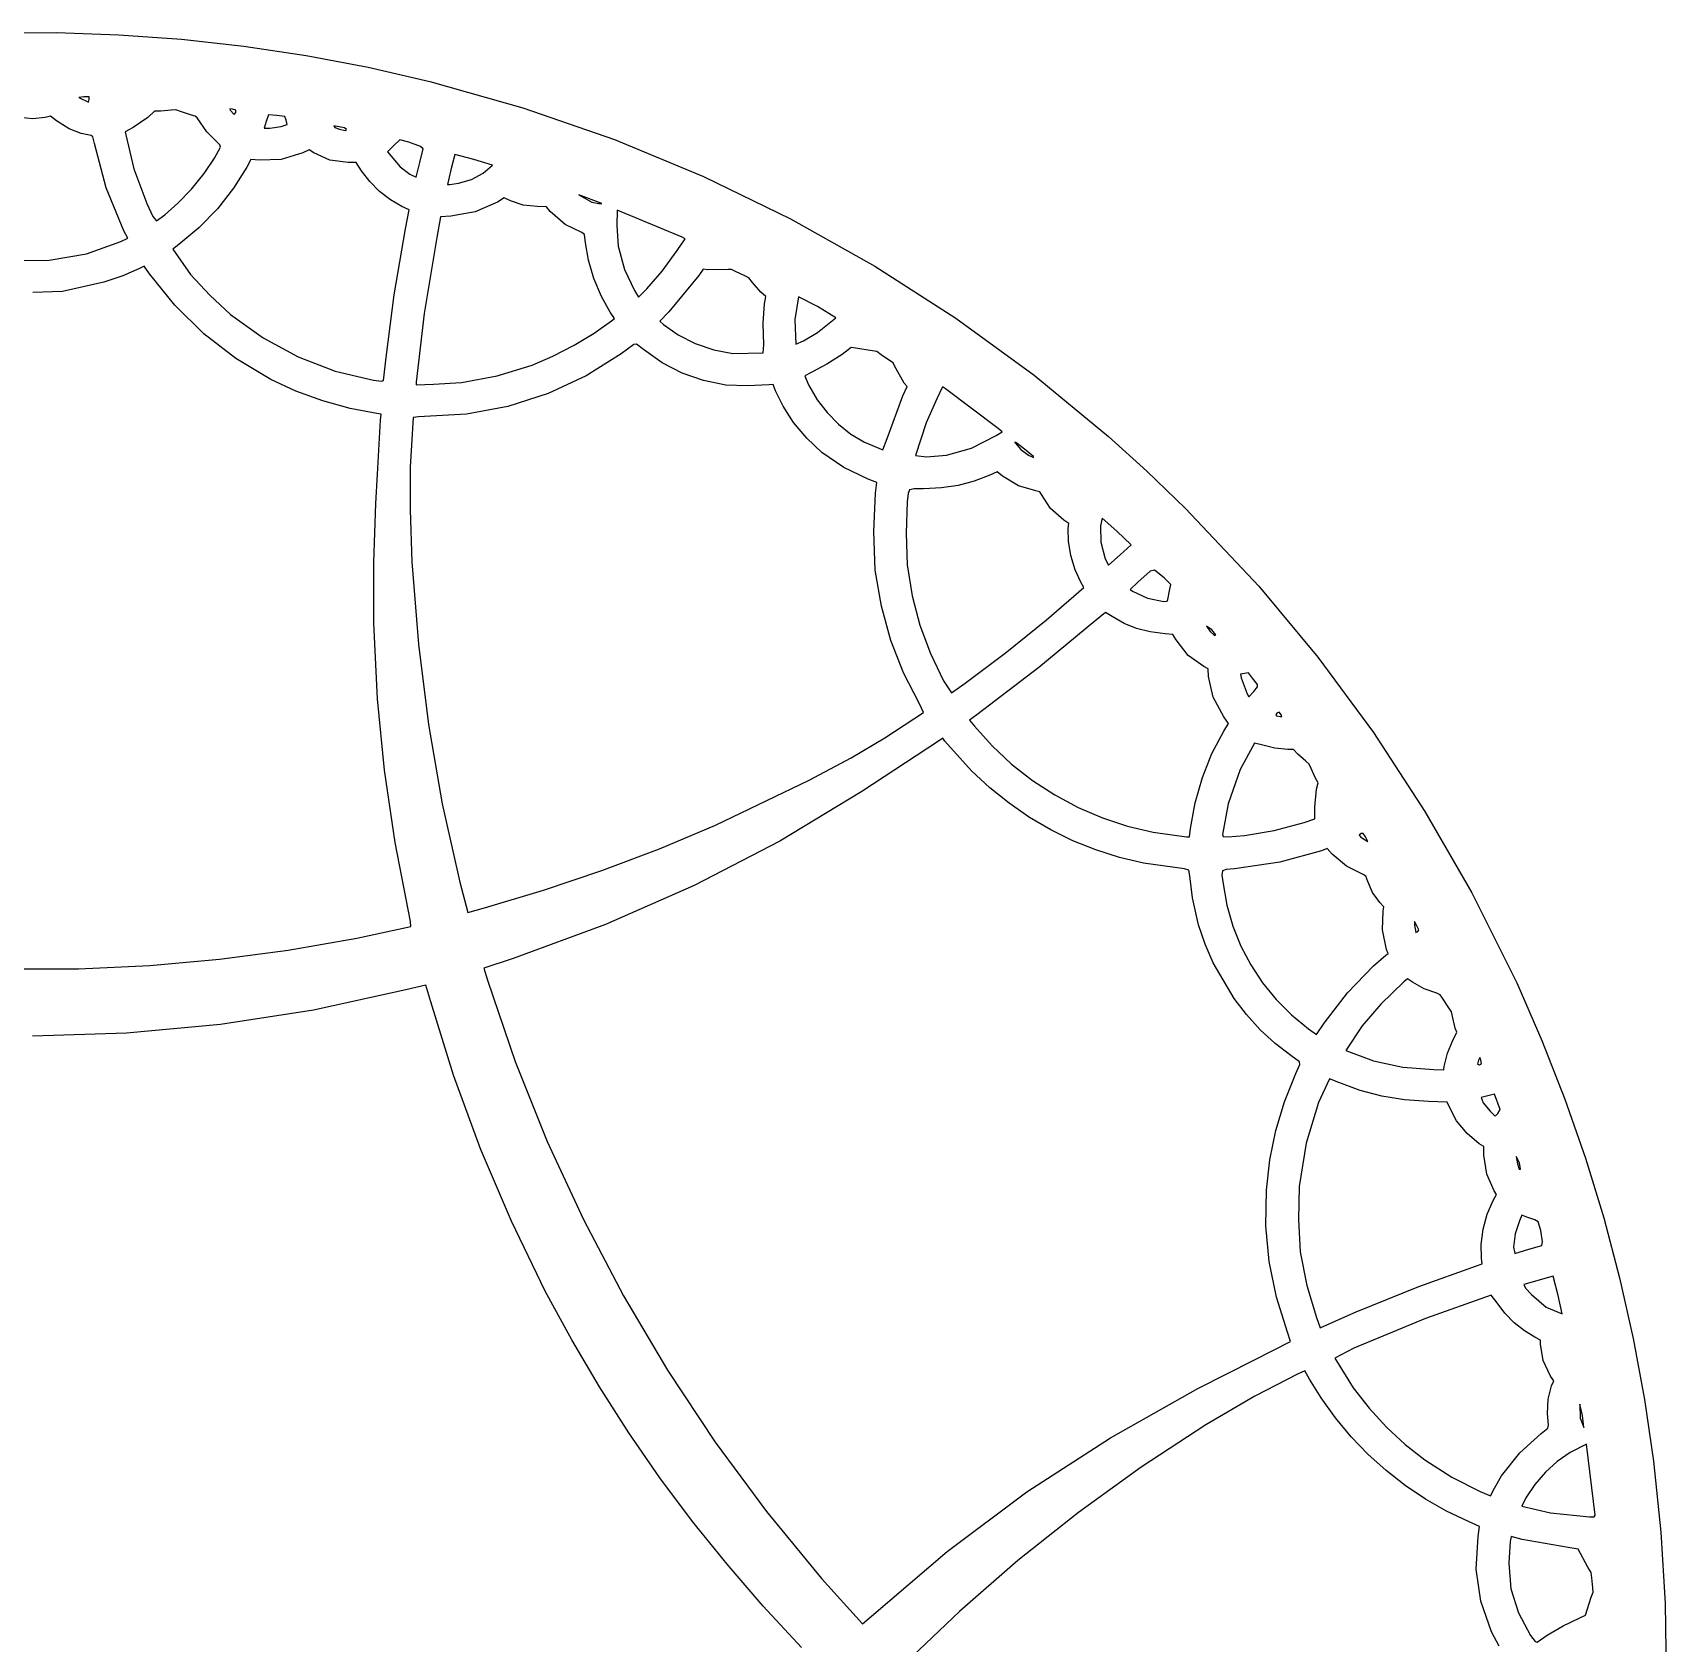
# Model space of a CAD drawing. Extents: x -114 to 176, y -106 to 184.
# Drawn here: x 30.8 to 175.9, y 41.3 to 184.4 of the extents above; entities that cross this region are included whole.
import ezdxf

# ---------------------------------------------------------------- set-up
doc = ezdxf.new("R2010")
doc.units = 0

msp = doc.modelspace()

# ---------------------------------------------------------------- linework, layer by layer
at = {"layer": 'Layer 1'}
for p, q in [((27.374967, 184.363402), (32.939294, 184.390038)), ((32.939294, 184.390038), (38.504151, 184.203552)), ((38.504151, 184.203552), (44.062903, 183.803531)), ((44.062903, 183.803531), (49.608912, 183.189563)), ((49.608912, 183.189563), (55.135542, 182.361234)), ((55.135542, 182.361234), (60.636157, 181.318131)), ((60.636157, 181.318131), (66.10412, 180.05984)), ((66.10412, 180.05984), (74.386291, 177.719511)), ((35.4021, 178.678), (34.954073, 178.63723)), ((34.954073, 178.63723), (35.794127, 178.230703)), ((35.8501, 178.678), (35.4021, 178.678)), ((35.794127, 178.230703), (35.850128, 178.453986)), ((35.85012, 178.453976), (35.8501, 178.678)), ((35.850128, 178.453986), (35.85012, 178.453976)), ((41.658, 177.409), (41.08251, 176.867633)), ((42.220535, 177.409229), (41.658, 177.409)), ((43.159609, 177.496136), (42.220535, 177.409229)), ((43.556649, 177.535871), (43.159609, 177.496136)), ((44.054529, 177.344083), (43.556649, 177.535871)), ((44.958664, 177.059445), (44.054529, 177.344083)), ((45.290832, 176.98417), (44.958664, 177.059445)), ((45.4612, 176.819472), (45.290832, 176.98417)), ((48.581585, 177.600305), (48.340588, 177.62796)), ((48.340588, 177.62796), (48.391576, 177.513627)), ((48.391576, 177.513627), (48.742191, 177.124284)), ((48.888209, 177.516637), (48.581585, 177.600305)), ((48.742191, 177.124284), (48.87581, 177.305378)), ((48.87581, 177.305377), (48.888209, 177.516637)), ((48.87581, 177.305378), (48.87581, 177.305377)), ((51.794408, 177.09941), (51.580825, 176.492099)), ((52.53401, 177.035901), (51.794408, 177.09941)), ((53.243254, 176.942028), (52.53401, 177.035901)), ((74.386291, 177.719511), (82.501953, 174.89672)), ((30.848337, 176.743202), (29.74387, 176.849422)), ((31.95397, 176.849986), (30.848337, 176.743202)), ((32.425713, 176.961198), (31.95397, 176.849986)), ((32.956228, 176.546103), (32.425713, 176.961198)), ((34.093948, 175.837102), (32.956228, 176.546103)), ((35.158457, 175.433705), (34.093948, 175.837102)), ((39.78505, 175.952912), (39.063075, 175.579555)), ((39.063075, 175.579555), (39.108335, 175.318206)), ((41.08251, 176.867633), (39.78505, 175.952912)), ((46.325691, 175.575133), (45.4612, 176.819472)), ((47.26294, 174.629002), (46.325691, 175.575133)), ((51.580825, 176.492099), (51.397612, 175.915153)), ((51.397612, 175.915153), (51.8953, 175.915)), ((51.8953, 175.915), (52.89878, 176.055242)), ((52.89878, 176.055242), (52.89881, 176.055394)), ((52.89881, 176.055394), (53.449338, 176.240407)), ((53.368679, 176.613603), (53.243254, 176.942028)), ((53.449338, 176.240407), (53.368679, 176.613603)), ((58.5315, 175.950495), (57.59318, 176.103123)), ((57.59318, 176.103123), (57.665708, 175.968624)), ((57.665708, 175.968624), (58.102797, 175.811139)), ((58.102797, 175.811139), (58.599336, 175.703058)), ((58.69951, 175.801722), (58.5315, 175.950495)), ((58.599336, 175.703058), (58.69951, 175.801713)), ((58.69951, 175.801713), (58.69951, 175.801722)), ((36.041358, 175.243138), (35.158457, 175.433705)), ((36.201806, 175.133161), (36.041358, 175.243138)), ((36.334338, 174.552428), (36.201806, 175.133161)), ((37.376924, 170.623529), (36.334338, 174.552428)), ((39.108335, 175.318206), (39.844765, 172.297256)), ((47.00572, 173.255082), (47.525817, 174.224042)), ((47.479436, 174.428572), (47.26294, 174.629002)), ((47.525817, 174.224042), (47.479436, 174.428572)), ((62.910662, 174.363331), (62.359767, 173.813743)), ((63.46021, 174.864312), (62.910662, 174.363331)), ((64.262135, 174.671828), (63.46021, 174.864312)), ((65.288115, 174.279147), (64.262135, 174.671828)), ((65.2284, 172.85058), (65.512174, 174.07895)), ((65.512174, 174.07895), (65.288115, 174.279147)), ((82.501953, 174.89672), (90.427708, 171.603713)), ((46.063566, 171.868458), (47.00572, 173.255082)), ((50.225199, 173.13505), (49.852006, 172.448497)), ((50.996955, 173.068502), (50.225199, 173.13505)), ((52.907906, 173.119686), (50.996955, 173.068502)), ((54.824985, 173.726455), (52.907906, 173.119686)), ((55.393366, 173.98545), (54.824985, 173.726455)), ((55.806104, 173.721426), (55.393366, 173.98545)), ((57.245306, 173.07867), (55.806104, 173.721426)), ((58.853544, 172.85514), (57.245306, 173.07867)), ((59.567585, 172.854011), (58.853544, 172.85514)), ((60.040837, 172.131195), (59.567585, 172.854011)), ((62.359767, 173.813743), (63.465397, 172.476483)), ((64.900537, 171.568211), (65.228394, 172.850581)), ((65.228394, 172.850581), (65.2284, 172.85058)), ((68.335966, 173.555439), (67.988774, 172.213839)), ((70.016066, 173.113406), (68.335966, 173.555439)), ((71.686776, 172.630521), (70.016066, 173.113406)), ((70.84423, 171.903328), (71.686776, 172.630521)), ((39.844765, 172.297256), (40.98871, 169.218307)), ((44.944995, 170.491671), (46.063566, 171.868458)), ((49.852006, 172.448497), (48.687137, 170.581851)), ((60.779801, 171.157275), (60.040837, 172.131195)), ((63.465397, 172.476483), (64.336067, 171.831486)), ((64.336067, 171.831486), (64.900537, 171.568211)), ((67.988774, 172.213839), (67.682668, 170.912829)), ((68.6507, 171.019138), (69.802233, 171.362783)), ((69.802233, 171.362783), (70.84423, 171.903328)), ((90.427708, 171.603713), (98.140158, 167.852736)), ((38.953278, 166.797448), (37.376924, 170.623529)), ((43.747982, 169.236097), (44.944995, 170.491671)), ((48.687137, 170.581851), (47.24745, 168.757831)), ((61.647026, 170.282511), (60.779801, 171.157275)), ((62.608831, 169.536744), (61.647026, 170.282511)), ((67.682668, 170.912829), (67.8888, 170.913)), ((67.8888, 170.913), (68.650636, 171.01931)), ((68.650636, 171.01931), (68.6507, 171.019138)), ((81.3909, 169.229028), (79.33457, 169.992721)), ((79.33457, 169.992721), (80.48581, 169.340396)), ((40.98871, 169.218307), (41.527957, 168.074519)), ((42.5705, 168.213112), (43.747982, 169.236097)), ((47.24745, 168.757831), (45.607031, 167.061121)), ((63.631537, 168.949815), (62.608831, 169.536744)), ((64.269937, 168.64495), (63.631537, 168.949815)), ((63.947956, 166.95992), (64.269937, 168.64495)), ((70.124997, 168.465861), (67.977582, 168.096062)), ((72.115212, 169.347812), (70.124997, 168.465861)), ((72.724634, 169.714353), (72.115212, 169.347812)), ((73.272616, 169.461445), (72.724634, 169.714353)), ((74.407494, 169.05983), (73.272616, 169.461445)), ((75.636226, 168.936876), (74.407494, 169.05983)), ((76.481122, 168.925362), (75.636226, 168.936876)), ((76.80568, 168.51894), (76.481122, 168.925362)), ((78.130437, 167.347455), (76.80568, 168.51894)), ((80.48581, 169.340396), (81.114481, 169.206465)), ((81.114481, 169.206465), (81.390902, 169.229028)), ((81.390902, 169.229028), (81.3909, 169.229028)), ((82.758231, 168.636339), (82.713462, 167.247446)), ((88.513111, 166.235939), (82.758231, 168.636339)), ((41.527957, 168.074519), (41.839955, 167.670866)), ((41.839955, 167.670866), (42.570546, 168.212879)), ((42.570546, 168.212879), (42.5705, 168.213112)), ((45.607031, 167.061121), (43.839966, 165.576407)), ((62.95701, 161.117151), (63.947956, 166.95992)), ((67.062858, 168.024132), (66.723898, 166.186882)), ((67.977582, 168.096062), (67.062858, 168.024132)), ((79.62515, 166.62837), (78.130437, 167.347455)), ((82.713462, 167.247446), (82.839838, 165.423869)), ((98.140158, 167.852736), (105.615902, 163.656035)), ((35.624235, 164.757961), (38.6719, 165.838644)), ((38.6719, 165.838644), (39.290514, 166.125974)), ((39.290514, 166.125974), (38.953278, 166.797448)), ((43.839966, 165.576407), (43.296421, 165.163564)), ((66.723898, 166.186882), (65.613618, 159.447632)), ((79.84347, 166.451697), (79.62515, 166.62837)), ((79.942235, 165.723041), (79.84347, 166.451697)), ((80.197663, 164.195094), (79.942235, 165.723041)), ((82.839838, 165.423869), (83.406231, 163.345224)), ((88.08951, 165.04849), (88.793905, 166.09187)), ((88.793905, 166.09187), (88.513111, 166.235939)), ((29.951209, 164.158203), (32.303599, 164.194885)), ((32.303599, 164.194885), (32.3036, 164.194794)), ((32.3036, 164.194794), (35.624235, 164.757961)), ((43.296421, 165.163564), (44.873981, 162.922754)), ((80.682892, 162.563043), (80.197663, 164.195094)), ((86.7462, 163.20991), (88.08951, 165.04849)), ((38.841737, 162.790882), (37.153164, 162.217951)), ((40.333004, 163.446899), (38.841737, 162.790882)), ((40.755567, 163.660211), (40.333004, 163.446899)), ((41.233747, 162.978975), (40.755567, 163.660211)), ((43.471683, 160.174517), (41.233747, 162.978975)), ((44.873981, 162.922754), (46.567772, 161.088845)), ((81.346243, 160.971924), (80.682892, 162.563043)), ((83.406231, 163.345224), (84.289488, 161.485309)), ((85.377688, 161.65263), (86.746198, 163.20991)), ((86.746198, 163.20991), (86.7462, 163.20991)), ((90.008477, 162.820662), (87.344757, 159.587762)), ((90.397164, 163.379752), (90.008477, 162.820662)), ((90.770781, 163.326463), (90.397164, 163.379752)), ((92.599141, 163.355032), (90.770781, 163.326463)), ((92.886383, 163.358236), (92.599141, 163.355032)), ((93.269173, 163.166807), (92.886383, 163.358236)), ((94.071248, 162.79632), (93.269173, 163.166807)), ((94.448574, 162.616152), (94.071248, 162.79632)), ((94.765794, 162.205), (94.448574, 162.616152)), ((105.615902, 163.656035), (112.831543, 159.025854)), ((33.498094, 161.414709), (30.847264, 161.318193)), ((37.153164, 162.217951), (33.498094, 161.414709)), ((46.567772, 161.088845), (48.418881, 159.370834)), ((62.241736, 155.53032), (62.95701, 161.117151)), ((84.289488, 161.485309), (84.648096, 160.890546)), ((84.648096, 160.890546), (85.377688, 161.65263)), ((95.505264, 161.340625), (94.765794, 162.205)), ((95.942248, 160.943987), (95.505264, 161.340625)), ((46.041621, 157.648249), (43.471683, 160.174517)), ((82.136035, 159.566771), (81.346243, 160.971924)), ((87.344757, 159.587762), (86.55048, 158.754231)), ((95.719517, 158.581557), (95.836731, 160.309281)), ((95.836731, 160.309281), (95.942248, 160.943987)), ((98.864286, 160.922647), (98.533426, 158.901867)), ((100.538934, 160.058753), (98.864286, 160.922647)), ((102.154476, 159.054177), (100.538934, 160.058753)), ((48.418881, 159.370834), (51.302075, 157.29291)), ((65.613618, 159.447632), (64.897409, 153.334842)), ((80.706315, 157.69699), (82.23172, 158.793053)), ((82.50368, 159.010844), (82.136035, 159.566771)), ((82.23172, 158.793053), (82.50368, 159.010844)), ((86.55048, 158.754231), (86.868654, 158.480137)), ((86.868654, 158.480137), (88.164825, 157.553078)), ((95.760184, 156.678901), (95.719517, 158.581557)), ((98.533426, 158.901867), (98.626376, 156.725057)), ((100.547926, 157.757967), (102.154476, 159.054177)), ((112.831543, 159.025854), (119.763682, 153.974441)), ((48.898896, 155.439139), (46.041621, 157.648249)), ((51.302075, 157.29291), (54.424575, 155.605744)), ((78.922741, 156.620672), (80.706315, 157.69699)), ((84.218242, 156.695408), (83.096572, 155.879631)), ((84.45722, 156.722619), (84.218242, 156.695408)), ((85.076962, 156.256223), (84.45722, 156.722619)), ((88.164825, 157.553078), (89.680001, 156.790638)), ((89.680001, 156.790638), (91.326806, 156.229396)), ((95.702836, 155.952685), (95.760184, 156.678901)), ((98.626376, 156.725057), (99.287837, 157.029922)), ((99.287836, 157.029922), (100.547926, 157.757967)), ((99.287837, 157.029922), (99.287836, 157.029922)), ((51.998847, 153.586155), (48.898896, 155.439139)), ((54.424575, 155.605744), (57.721102, 154.339373)), ((61.996384, 153.505715), (62.241759, 155.530315)), ((62.241759, 155.530315), (62.241736, 155.53032)), ((75.18606, 154.864583), (77.032241, 155.648427)), ((77.032241, 155.648427), (78.922741, 156.620672)), ((83.096572, 155.879631), (79.988081, 153.917072)), ((86.748808, 155.076446), (85.076962, 156.256223)), ((91.326806, 156.229396), (93.017864, 155.905927)), ((93.017864, 155.905927), (95.702844, 155.952689)), ((95.702844, 155.952689), (95.702836, 155.952685)), ((102.713514, 155.813125), (101.36462, 154.933595)), ((103.512414, 156.415404), (102.713514, 155.813125)), ((104.116722, 156.353776), (103.512414, 156.415404)), ((105.220372, 156.149343), (104.116722, 156.353776)), ((105.816558, 156.070595), (105.220372, 156.149343)), ((106.199849, 155.787896), (105.816558, 156.070595)), ((106.921443, 155.277351), (106.199849, 155.787896)), ((107.241779, 155.068455), (106.921443, 155.277351)), ((57.721102, 154.339373), (61.126381, 153.523834)), ((68.92963, 153.326643), (72.104225, 153.921728)), ((72.104225, 153.921728), (75.18606, 154.864583)), ((79.988081, 153.917072), (76.610701, 152.343857)), ((88.527043, 154.156219), (86.748808, 155.076446)), ((90.41094, 153.495854), (88.527043, 154.156219)), ((99.965944, 154.215865), (99.417299, 153.908136)), ((99.417299, 153.908136), (99.731302, 153.104876)), ((101.36462, 154.933595), (99.965944, 154.215865)), ((107.388444, 154.804372), (107.241779, 155.068455)), ((108.235051, 153.256372), (107.388444, 154.804372)), ((119.763682, 153.974441), (126.38892, 148.51404)), ((54.222407, 152.56147), (51.998847, 153.586155)), ((56.610637, 151.691761), (54.222407, 152.56147)), ((61.126381, 153.523834), (61.826553, 153.425869)), ((61.826553, 153.425869), (61.996384, 153.505715)), ((64.897409, 153.334842), (64.897395, 153.11805)), ((64.897395, 153.11805), (66.446825, 153.16342)), ((66.446825, 153.16342), (68.929645, 153.326643)), ((68.929645, 153.326643), (68.92963, 153.326643)), ((76.610701, 152.343857), (73.046681, 151.192272)), ((92.399772, 153.095663), (90.41094, 153.495854)), ((94.318932, 153.011427), (92.399772, 153.095663)), ((96.259902, 153.108448), (94.318932, 153.011427)), ((96.595924, 153.153685), (96.259902, 153.108448)), ((96.819938, 152.577763), (96.595924, 153.153685)), ((97.496501, 151.207494), (96.819938, 152.577763)), ((99.731302, 153.104876), (100.509639, 151.781066)), ((108.11737, 152.136303), (108.484961, 152.961125)), ((108.484961, 152.961125), (108.235051, 153.256372)), ((111.650847, 152.921172), (111.127983, 151.854972)), ((111.889375, 152.753473), (111.650847, 152.921172)), ((116.591195, 149.235403), (111.889375, 152.753473)), ((59.047309, 151.014299), (56.610637, 151.691761)), ((61.416197, 150.566355), (59.047309, 151.014299)), ((73.046681, 151.192272), (69.378272, 150.494601)), ((98.395858, 149.773413), (97.496501, 151.207494)), ((100.509639, 151.781066), (101.380971, 150.646941)), ((106.72723, 148.360243), (108.11737, 152.136303)), ((111.127983, 151.854972), (110.197796, 149.742892)), ((61.780639, 150.515448), (61.416197, 150.566355)), ((61.459021, 145.188528), (61.735469, 149.980118)), ((61.735469, 149.980118), (61.780639, 150.515448)), ((64.64127, 150.2174), (64.374313, 145.78708)), ((65.103792, 150.26925), (64.64127, 150.2174)), ((69.378272, 150.494601), (65.103792, 150.26925)), ((99.584269, 148.38186), (98.395858, 149.773413)), ((101.380971, 150.646941), (102.392981, 149.621356)), ((102.392981, 149.621356), (103.510326, 148.736029)), ((110.197796, 149.742892), (109.253063, 146.821742)), ((100.924628, 147.094633), (99.584269, 148.38186)), ((103.510326, 148.736029), (104.697659, 148.022676)), ((104.697659, 148.022676), (106.331059, 147.339295)), ((106.331059, 147.339295), (106.72722, 148.360235)), ((106.72722, 148.360235), (106.72723, 148.360243)), ((114.212736, 147.49575), (116.40452, 148.604888)), ((116.40452, 148.604888), (116.947557, 148.942626)), ((116.947557, 148.942626), (116.591195, 149.235403)), ((118.1562, 147.986125), (118.071366, 148.016823)), ((118.071366, 148.016823), (118.104878, 147.928271)), ((118.779129, 147.505375), (118.1562, 147.986125)), ((126.38892, 148.51404), (129.787346, 145.430591)), ((102.881083, 145.759373), (100.924628, 147.094633)), ((109.253063, 146.821742), (110.2167, 146.715331)), ((110.2167, 146.715331), (111.982223, 146.869163)), ((111.982223, 146.869163), (111.98223, 146.869168)), ((111.98223, 146.869168), (114.212736, 147.49575)), ((118.104878, 147.928271), (118.590383, 147.359301)), ((118.590383, 147.359301), (119.258868, 146.873221)), ((119.70423, 146.743728), (118.779129, 147.505375)), ((119.258868, 146.873221), (119.712657, 146.656867)), ((119.712657, 146.656867), (119.704228, 146.743732)), ((119.704228, 146.743732), (119.70423, 146.743728)), ((61.311656, 142.575038), (61.459021, 145.188528)), ((64.374313, 145.78708), (64.363239, 142.000008)), ((105.033768, 144.742383), (102.881083, 145.759373)), ((115.838501, 145.087851), (114.454864, 144.552077)), ((116.488478, 145.379979), (115.838501, 145.087851)), ((116.952888, 145.005755), (116.488478, 145.379979)), ((129.787346, 145.430591), (133.204968, 142.123532)), ((105.801268, 144.444588), (105.033768, 144.742383)), ((105.691292, 143.500019), (105.801268, 144.444588)), ((108.720592, 143.791531), (108.575191, 143.454664)), ((109.116412, 143.884467), (108.720592, 143.791531)), ((109.950961, 143.883051), (109.116412, 143.884467)), ((111.543678, 143.956345), (109.950961, 143.883051)), ((113.034118, 144.177131), (111.543678, 143.956345)), ((114.454864, 144.552077), (113.034118, 144.177131)), ((118.377095, 144.152943), (116.952888, 145.005755)), ((119.918628, 143.695925), (118.377095, 144.152943)), ((120.274063, 143.608436), (119.918628, 143.695925)), ((61.130908, 137.3558), (61.311656, 142.575038)), ((105.552542, 140.086497), (105.691292, 143.500019)), ((108.491901, 142.724281), (108.397112, 139.926864)), ((108.575191, 143.454664), (108.491901, 142.724281)), ((120.430508, 143.369662), (120.274063, 143.608436)), ((121.229205, 142.139634), (120.430508, 143.369662)), ((64.363239, 142.000008), (64.525567, 137.38534)), ((122.418418, 141.080482), (121.229205, 142.139634)), ((122.85131, 140.793059), (122.418418, 141.080482)), ((122.803789, 140.339918), (122.85131, 140.793059)), ((125.811613, 141.280304), (125.67486, 140.592171)), ((127.127683, 140.126884), (125.811613, 141.280304)), ((133.204968, 142.123532), (139.71542, 135.22004)), ((105.655032, 136.638609), (105.552542, 140.086497)), ((108.397112, 139.926864), (108.491054, 137.123941)), ((122.816177, 139.221658), (122.803789, 140.339918)), ((125.67486, 140.592171), (125.683782, 139.135314)), ((128.386323, 138.916054), (127.127683, 140.126884)), ((123.033913, 137.945165), (122.816177, 139.221658)), ((123.418187, 136.67465), (123.033913, 137.945165)), ((125.683782, 139.135314), (126.071551, 137.665311)), ((126.369318, 137.086609), (127.413228, 138.00133)), ((127.413228, 138.00133), (127.41323, 138.00133)), ((127.41323, 138.00133), (128.386323, 138.916054)), ((61.153129, 131.959338), (61.130908, 137.3558)), ((64.525567, 137.38534), (65.094087, 130.080252)), ((106.209827, 133.443364), (105.655032, 136.638609)), ((108.491054, 137.123941), (108.938122, 134.379545)), ((123.930189, 135.574328), (123.418187, 136.67465)), ((126.071551, 137.665311), (126.369318, 137.086609)), ((130.070957, 136.572027), (128.982975, 135.587214)), ((130.466405, 136.637454), (130.070957, 136.572027)), ((131.312199, 135.972587), (130.466405, 136.637454)), ((120.88605, 132.250001), (124.18641, 135.106511)), ((124.18641, 135.106511), (123.930189, 135.574328)), ((128.982975, 135.587214), (128.290512, 134.933805)), ((128.290512, 134.933805), (128.497612, 134.787882)), ((131.903237, 135.378064), (131.312199, 135.972587)), ((131.778729, 134.811461), (131.903237, 135.378064)), ((139.71542, 135.22004), (144.957619, 128.916893)), ((108.938122, 134.379545), (109.62652, 131.756149)), ((128.497612, 134.787882), (129.82983, 134.167239)), ((129.82983, 134.167239), (131.299542, 133.883922)), ((131.299542, 133.883922), (131.600514, 133.904932)), ((131.600514, 133.904932), (131.65423, 134.060297)), ((131.65423, 134.060302), (131.778729, 134.811461)), ((131.65423, 134.060297), (131.65423, 134.060302)), ((107.051911, 130.405631), (106.209827, 133.443364)), ((117.203378, 129.284449), (120.88605, 132.250001)), ((125.173501, 132.135786), (120.189014, 127.995157)), ((126.096305, 132.905072), (125.173501, 132.135786)), ((126.707347, 132.528706), (126.096305, 132.905072)), ((127.76408, 131.914477), (126.707347, 132.528706)), ((61.473044, 125.214769), (61.153129, 131.959338)), ((109.62652, 131.756149), (110.559071, 129.244798)), ((128.868078, 131.464566), (127.76408, 131.914477)), ((130.066637, 131.163548), (128.868078, 131.464566)), ((131.407057, 130.995996), (130.066637, 131.163548)), ((132.093362, 130.945041), (131.407057, 130.995996)), ((132.373422, 130.46615), (132.093362, 130.945041)), ((135.538233, 131.365203), (135.093051, 131.675536)), ((135.093051, 131.675536), (135.396344, 131.215991)), ((135.396344, 131.215991), (135.801397, 130.847947)), ((135.91023, 130.894444), (135.538233, 131.365203)), ((135.801397, 130.847947), (135.910231, 130.894444)), ((135.910231, 130.894444), (135.91023, 130.894444)), ((65.094087, 130.080252), (65.988728, 122.937725)), ((108.18335, 127.519212), (107.051911, 130.405631)), ((110.559071, 129.244798), (111.738604, 126.836541)), ((113.63523, 126.602891), (117.203378, 129.284449)), ((133.465285, 129.078256), (132.373422, 130.46615)), ((120.189014, 127.995157), (114.675801, 123.811066)), ((134.831762, 128.09001), (133.465285, 129.078256)), ((135.21684, 127.895181), (134.831762, 128.09001)), ((135.261061, 127.207928), (135.21684, 127.895181)), ((144.957619, 128.916893), (149.897639, 122.224979)), ((109.606212, 124.777909), (108.18335, 127.519212)), ((111.738604, 126.836541), (112.439042, 125.768651)), ((112.439042, 125.768651), (113.635322, 126.602868)), ((113.635322, 126.602868), (113.63523, 126.602891)), ((135.664739, 125.368269), (135.261061, 127.207928)), ((138.454717, 127.484403), (138.100588, 127.425726)), ((138.100588, 127.425726), (138.151044, 127.079572)), ((138.151044, 127.079572), (138.680052, 125.666432)), ((138.79633, 127.533922), (138.454717, 127.484403)), ((139.164093, 127.06926), (138.79633, 127.533922)), ((139.61623, 126.487942), (139.164093, 127.06926)), ((139.269044, 125.890446), (139.600525, 126.300644)), ((139.600525, 126.300644), (139.616231, 126.487941)), ((139.616231, 126.487941), (139.61623, 126.487942)), ((62.077328, 118.886572), (61.473044, 125.214769)), ((109.95168, 124.022034), (109.606212, 124.777909)), ((136.607961, 123.623778), (135.664739, 125.368269)), ((138.680052, 125.666432), (138.837484, 125.409607)), ((138.837484, 125.409607), (139.269044, 125.890446)), ((106.5272, 121.762714), (109.95168, 124.022034)), ((114.675801, 123.811066), (114.026716, 123.341587)), ((114.026716, 123.341587), (114.482507, 122.783787)), ((137.028825, 123.041689), (136.607961, 123.623778)), ((141.319472, 123.939647), (141.224841, 123.801166)), ((141.224841, 123.801166), (141.289472, 123.717039)), ((141.289472, 123.717039), (141.606481, 123.646927)), ((141.531058, 124.026948), (141.319472, 123.939647)), ((141.74123, 123.782599), (141.531058, 124.026948)), ((141.606481, 123.646927), (141.764416, 123.670384)), ((141.741231, 123.7826), (141.74123, 123.782599)), ((141.764416, 123.670384), (141.741231, 123.7826)), ((65.988728, 122.937725), (67.217154, 115.906582)), ((114.482507, 122.783787), (116.047534, 121.037832)), ((135.565766, 120.379926), (136.61174, 122.354366)), ((136.61174, 122.354366), (137.028825, 123.041689)), ((149.897639, 122.224979), (154.478549, 115.22617)), ((103.537229, 119.994288), (106.5272, 121.762714)), ((111.29574, 121.4632), (104.4745, 117.00086)), ((111.657927, 121.727859), (111.29574, 121.4632)), ((111.855776, 121.473602), (111.657927, 121.727859)), ((114.219096, 118.825582), (111.855776, 121.473602)), ((116.047534, 121.037832), (117.76724, 119.433803)), ((139.346974, 121.29474), (138.072014, 118.95581)), ((139.9644, 121.151095), (139.346974, 121.29474)), ((141.153077, 120.854321), (139.9644, 121.151095)), ((142.309, 120.733), (141.153077, 120.854321)), ((142.791157, 120.733654), (142.309, 120.733)), ((143.177685, 120.309968), (142.791157, 120.733654)), ((99.803001, 117.991926), (103.537229, 119.994288)), ((117.76724, 119.433803), (119.624013, 117.982147)), ((134.712984, 118.239592), (135.565766, 120.379926)), ((138.072014, 118.95581), (136.989224, 115.88845)), ((143.896047, 119.675347), (143.177685, 120.309968)), ((144.191965, 119.425128), (143.896047, 119.675347)), ((144.359887, 119.034966), (144.191965, 119.425128)), ((144.748493, 118.179737), (144.359887, 119.034966)), ((63.028072, 112.465657), (62.077328, 118.886572)), ((91.4811, 113.997254), (99.803001, 117.991926)), ((115.832718, 117.321169), (114.219096, 118.825582)), ((119.624013, 117.982147), (121.600239, 116.693308)), ((134.073348, 115.992025), (134.712984, 118.239592)), ((145.005101, 117.753951), (144.748493, 118.179737)), ((144.853071, 117.209011), (145.005101, 117.753951)), ((104.4745, 117.00086), (97.181581, 112.593446)), ((117.547801, 115.94434), (115.832718, 117.321169)), ((121.600239, 116.693308), (123.678305, 115.577733)), ((144.692662, 115.610361), (144.853071, 117.209011)), ((67.217154, 115.906582), (68.787027, 108.93564)), ((119.35578, 114.699699), (117.547801, 115.94434)), ((121.248092, 113.591847), (119.35578, 114.699699)), ((123.678305, 115.577733), (125.840597, 114.645867)), ((125.840597, 114.645867), (128.069502, 113.908157)), ((133.66681, 113.695886), (134.073348, 115.992025)), ((136.989224, 115.88845), (136.50672, 113.17255)), ((144.68428, 114.556651), (144.692662, 115.610361)), ((154.478549, 115.22617), (158.64342, 108.00234)), ((86.496902, 111.899928), (91.4811, 113.997254)), ((123.216174, 112.625387), (121.248092, 113.591847)), ((128.069502, 113.908157), (130.347407, 113.375047)), ((130.347407, 113.375047), (133.306367, 112.974966)), ((133.577167, 112.967882), (133.666817, 113.695927)), ((133.666817, 113.695927), (133.66681, 113.695886)), ((136.50672, 113.17255), (136.567791, 112.994092)), ((138.44923, 113.083439), (141.0937, 113.5254)), ((141.0937, 113.5254), (143.75089, 114.252729)), ((143.75089, 114.252729), (144.68428, 114.556651)), ((148.802873, 113.25527), (148.623098, 113.124824)), ((148.976645, 113.265188), (148.802873, 113.25527)), ((149.2045, 112.963856), (148.976645, 113.265188)), ((64.387369, 105.442938), (63.028072, 112.465657)), ((81.399131, 109.970979), (86.496902, 111.899928)), ((97.181581, 112.593446), (89.589089, 108.651472)), ((125.251461, 111.804921), (123.216174, 112.625387)), ((127.345389, 111.135052), (125.251461, 111.804921)), ((133.306367, 112.974966), (133.577167, 112.967882)), ((136.567791, 112.994092), (136.973402, 112.967293)), ((136.973402, 112.967293), (138.448162, 113.082801)), ((138.448162, 113.082801), (138.44923, 113.083439)), ((145.280213, 111.72796), (141.5939, 110.703837)), ((145.802914, 111.920461), (145.280213, 111.72796)), ((146.234872, 111.440379), (145.802914, 111.920461)), ((148.623098, 113.124824), (148.794152, 112.950222)), ((148.794152, 112.950222), (149.416895, 112.564515)), ((149.416895, 112.564515), (149.2045, 112.963856)), ((149.2045, 112.963856), (149.2045, 112.963856)), ((129.489396, 110.620382), (127.345389, 111.135052)), ((133.111186, 110.1301), (129.489396, 110.620382)), ((141.5939, 110.703837), (137.570403, 110.11927)), ((147.521552, 110.350904), (146.234872, 111.440379)), ((148.976442, 109.617389), (147.521552, 110.350904)), ((68.787027, 108.93564), (69.488902, 106.24748)), ((76.210695, 108.21861), (81.399131, 109.970979)), ((133.501049, 110.006923), (133.111186, 110.1301)), ((133.596317, 109.502867), (133.501049, 110.006923)), ((133.833212, 107.553012), (133.596317, 109.502867)), ((136.494071, 109.938757), (136.444687, 109.576234)), ((136.444687, 109.576234), (136.546453, 108.80857)), ((136.825634, 110.063862), (136.494071, 109.938757)), ((136.546453, 108.80857), (136.893759, 106.890658)), ((137.570403, 110.11927), (136.825634, 110.063862)), ((149.222966, 109.461555), (148.976442, 109.617389)), ((149.403187, 108.990993), (149.222966, 109.461555)), ((149.829973, 108.022191), (149.403187, 108.990993)), ((70.9545, 106.651024), (76.210695, 108.21861)), ((89.589089, 108.651472), (81.699602, 105.176168)), ((134.38156, 105.148867), (133.833212, 107.553012)), ((150.473017, 107.147303), (149.829973, 108.022191)), ((158.64342, 108.00234), (162.62256, 100.00594)), ((69.488902, 106.24748), (70.954572, 106.65107)), ((70.954572, 106.65107), (70.9545, 106.651024)), ((136.893759, 106.890658), (137.424146, 105.042101)), ((150.839169, 106.749036), (150.473017, 107.147303)), ((150.696799, 104.706952), (150.757567, 106.404802)), ((150.757567, 106.404802), (150.839169, 106.749036)), ((59.633, 103.98008), (64.43695, 105.01546)), ((64.43695, 105.01546), (64.387369, 105.442938)), ((81.699602, 105.176168), (73.5157, 102.16876)), ((134.954566, 103.434964), (134.38156, 105.148867)), ((137.424146, 105.042101), (138.132099, 103.272248)), ((151.070969, 102.953302), (150.696799, 104.706952)), ((153.536166, 105.463381), (153.53532, 105.12736)), ((153.53532, 105.12736), (153.672034, 104.457693)), ((153.767103, 105.06719), (153.536166, 105.463381)), ((153.672034, 104.457693), (153.858577, 104.565533)), ((153.94648, 104.711491), (153.767103, 105.06719)), ((153.858577, 104.565533), (153.8588, 104.565534)), ((153.8588, 104.565534), (153.94648, 104.711491)), ((53.531236, 102.913604), (59.633, 103.98008)), ((135.677693, 101.765527), (134.954566, 103.434964)), ((138.132099, 103.272248), (139.012105, 101.590445)), ((34.9168, 101.245), (41.256907, 101.555334)), ((41.256907, 101.555334), (47.433795, 102.108446)), ((47.433795, 102.108446), (53.531236, 102.913604)), ((73.5157, 102.16876), (70.89459, 101.296241)), ((137.530874, 98.621668), (135.677693, 101.765527)), ((139.012105, 101.590445), (140.058651, 100.006039)), ((149.9217, 101.508525), (150.99721, 102.454259)), ((150.99721, 102.454259), (151.20632, 102.608859)), ((151.20632, 102.608859), (151.070969, 102.953302)), ((26.753088, 101.240946), (34.916776, 101.245043)), ((34.916776, 101.245043), (34.9168, 101.245)), ((70.89459, 101.296241), (71.224787, 100.243471)), ((71.224787, 100.243471), (73.699587, 93.017183)), ((147.603997, 99.106779), (149.9217, 101.508525)), ((152.927028, 100.358856), (152.613409, 100.077965)), ((153.36012, 100.065189), (152.927028, 100.358856)), ((63.995281, 99.384499), (55.788642, 97.585697)), ((65.767951, 99.80112), (63.995281, 99.384499)), ((66.1969, 98.3267), (65.767951, 99.80112)), ((140.058651, 100.006039), (141.266223, 98.528376)), ((145.533, 96.409315), (147.603997, 99.106779)), ((152.613409, 100.077965), (150.556682, 98.105221)), ((154.41763, 99.467699), (153.36012, 100.065189)), ((155.52955, 99.078498), (154.41763, 99.467699)), ((155.82413, 98.9482), (155.52955, 99.078498)), ((156.033014, 98.631449), (155.82413, 98.9482)), ((162.62256, 100.00594), (164.861537, 94.867063)), ((55.788642, 97.585697), (47.511478, 96.30083)), ((68.214405, 91.800948), (66.1969, 98.3267)), ((138.639209, 97.178058), (137.530874, 98.621668)), ((141.266223, 98.528376), (142.629308, 97.166804)), ((150.556682, 98.105221), (148.915379, 96.191405)), ((156.550508, 97.857496), (156.033014, 98.631449)), ((156.839676, 97.425091), (156.550508, 97.857496)), ((156.959781, 96.892087), (156.839676, 97.425091)), ((47.511478, 96.30083), (39.187565, 95.529904)), ((139.854228, 95.840534), (138.639209, 97.178058)), ((141.165071, 94.624502), (139.854228, 95.840534)), ((142.629308, 97.166804), (144.142393, 95.93067)), ((144.142393, 95.93067), (144.847677, 95.42083)), ((144.847677, 95.42083), (145.532988, 96.409291)), ((145.532988, 96.409291), (145.533, 96.409315)), ((148.915379, 96.191405), (147.456319, 94.002435)), ((157.170914, 95.974295), (156.959781, 96.892087)), ((157.304397, 95.614783), (157.170914, 95.974295)), ((39.187565, 95.529904), (30.840681, 95.27292)), ((142.56088, 93.545367), (141.165071, 94.624502)), ((156.465442, 93.742163), (156.909162, 94.826643)), ((156.909162, 94.826643), (157.304397, 95.614783)), ((164.861537, 94.867063), (166.895572, 89.675915)), ((73.699587, 93.017183), (76.547099, 85.921168)), ((143.348937, 92.993046), (142.56088, 93.545367)), ((143.351464, 92.747039), (143.348937, 92.993046)), ((147.456319, 94.002435), (149.910309, 93.073532)), ((149.910309, 93.073532), (152.515468, 92.505939)), ((156.185, 92.563743), (156.465442, 93.742163)), ((159.239855, 93.142445), (159.136723, 92.774602)), ((159.340721, 93.366459), (159.239855, 93.142445)), ((159.317523, 92.719544), (159.505, 92.843759)), ((159.423966, 93.142445), (159.340721, 93.366459)), ((159.505, 92.84376), (159.423966, 93.142445)), ((159.505, 92.843759), (159.505, 92.84376)), ((70.617288, 85.253737), (68.214405, 91.800948)), ((142.0134, 89.445501), (143.011213, 91.936526)), ((143.011213, 91.936526), (143.351464, 92.747039)), ((146.000745, 91.462303), (145.0342, 89.371513)), ((146.831209, 91.137229), (146.000745, 91.462303)), ((152.515468, 92.505939), (155.264589, 92.296779)), ((155.264589, 92.296779), (156.138594, 92.283735)), ((156.138594, 92.283735), (156.185, 92.563743)), ((159.136723, 92.774602), (159.317523, 92.719544)), ((148.722213, 90.434962), (146.831209, 91.137229)), ((150.649246, 89.926808), (148.722213, 90.434962)), ((160.662534, 90.101193), (159.476584, 89.810849)), ((161.146, 88.749133), (160.662534, 90.101193)), ((141.244292, 86.888967), (142.0134, 89.445501)), ((145.0342, 89.371513), (143.925661, 85.753289)), ((152.655753, 89.603584), (150.649246, 89.926808)), ((154.785179, 89.456109), (152.655753, 89.603584)), ((156.448789, 89.408842), (154.785179, 89.456109)), ((156.702162, 88.825577), (156.448789, 89.408842)), ((157.277497, 87.742847), (156.702162, 88.825577)), ((159.476584, 89.810849), (159.656659, 89.345381)), ((159.656659, 89.345381), (160.277166, 88.595989)), ((160.277166, 88.595989), (160.724573, 88.156467)), ((160.934281, 88.409311), (161.146004, 88.749125)), ((161.146004, 88.749125), (161.146, 88.749133)), ((166.895572, 89.675915), (168.724189, 84.434161)), ((158.218174, 86.633117), (157.277497, 87.742847)), ((160.724573, 88.156467), (160.934281, 88.409311)), ((76.547099, 85.921168), (79.757088, 78.97376)), ((140.704669, 84.270012), (141.244292, 86.888967)), ((143.925661, 85.753289), (143.29958, 81.925343)), ((159.286107, 85.712667), (158.218174, 86.633117)), ((159.69862, 85.45137), (159.286107, 85.712667)), ((73.352477, 78.819158), (70.617288, 85.253737)), ((140.395313, 81.591726), (140.704669, 84.270012)), ((159.705111, 84.704605), (159.69862, 85.45137)), ((159.957478, 83.014357), (159.705111, 84.704605)), ((162.868, 84.02507), (162.587077, 84.576229)), ((162.587077, 84.576229), (162.686706, 83.9154)), ((168.724189, 84.434161), (170.346913, 79.143465)), ((160.621074, 81.537245), (159.957478, 83.014357)), ((162.686706, 83.9154), (162.842325, 83.464219)), ((162.842325, 83.464219), (162.956917, 83.459345)), ((162.868, 84.025069), (162.868, 84.02507)), ((162.956917, 83.459345), (162.868, 84.025069)), ((140.346399, 78.430456), (140.395313, 81.591726)), ((143.29958, 81.925343), (143.247352, 78.980078)), ((160.840279, 81.207452), (160.621074, 81.537245)), ((160.008329, 79.4538), (160.544318, 80.668199)), ((160.544318, 80.668199), (160.840279, 81.207452)), ((76.3669, 72.6313), (73.352477, 78.819158)), ((79.757088, 78.97376), (83.319319, 72.193296)), ((140.646512, 75.250276), (140.346399, 78.430456)), ((143.247352, 78.980078), (143.408662, 76.117373)), ((159.637051, 78.114063), (160.008329, 79.4538)), ((162.857682, 78.872635), (162.484345, 77.722588)), ((163.075967, 79.354063), (162.857682, 78.872635)), ((163.512607, 79.178921), (163.075967, 79.354063)), ((164.226727, 78.952809), (163.512607, 79.178921)), ((164.539576, 78.779004), (164.226727, 78.952809)), ((164.773304, 77.994083), (164.539576, 78.779004)), ((170.346913, 79.143465), (171.763267, 73.805491)), ((159.455291, 76.769403), (159.637051, 78.114063)), ((162.484345, 77.722588), (162.344346, 76.538715)), ((164.92258, 77.004689), (164.773304, 77.994083)), ((164.84688, 76.677375), (164.92258, 77.004689)), ((143.408662, 76.117373), (143.985889, 73.109479)), ((159.487858, 75.540239), (159.455291, 76.769403)), ((159.553593, 75.037791), (159.487858, 75.540239)), ((162.344346, 76.538715), (162.44778, 75.954584)), ((162.44778, 75.954584), (163.686, 76.33593)), ((163.686, 76.335926), (164.84688, 76.677375)), ((163.686, 76.33593), (163.686, 76.335926)), ((141.290775, 72.083971), (140.646512, 75.250276)), ((153.940404, 73.03512), (159.0631, 74.876561)), ((159.0631, 74.876561), (159.553593, 75.037791)), ((78.715026, 68.30718), (76.3669, 72.6313)), ((143.985889, 73.109479), (144.845582, 70.278893)), ((148.38, 70.778321), (153.940404, 73.03512)), ((165.853952, 73.93946), (163.263142, 73.215881)), ((163.263142, 73.215881), (163.406428, 72.89672)), ((163.406428, 72.89672), (163.923437, 72.311909)), ((166.298, 72.24554), (165.853952, 73.93946)), ((171.763267, 73.805491), (172.972777, 68.421902)), ((83.319319, 72.193296), (87.22356, 65.59811)), ((142.274313, 68.964326), (141.290775, 72.083971)), ((160.35895, 72.27179), (154.51846, 70.18681)), ((160.886375, 71.590236), (160.35895, 72.27179)), ((161.575704, 70.669202), (160.886375, 71.590236)), ((163.923437, 72.311909), (165.230362, 71.210201)), ((165.230362, 71.210201), (166.659872, 70.589138)), ((166.659872, 70.589138), (166.297993, 72.245548)), ((166.297993, 72.245548), (166.298, 72.24554)), ((144.845582, 70.278893), (145.18076, 69.36871)), ((145.18076, 69.36871), (145.753623, 69.632441)), ((145.753623, 69.632441), (148.379953, 70.778331)), ((154.51846, 70.18681), (148.17227, 67.56491)), ((148.379953, 70.778331), (148.38, 70.778321)), ((162.399445, 69.817867), (161.575704, 70.669202)), ((163.302304, 69.086903), (162.399445, 69.817867)), ((81.189195, 64.109501), (78.715026, 68.30718)), ((142.54734, 68.137723), (142.274313, 68.964326)), ((164.228985, 68.526986), (163.302304, 69.086903)), ((164.732032, 68.276882), (164.228985, 68.526986)), ((164.732879, 67.898575), (164.732032, 68.276882)), ((172.972777, 68.421902), (173.974966, 62.994364)), ((139.34601, 66.525993), (142.54734, 68.137723)), ((148.17227, 67.56491), (146.47629, 66.678129)), ((164.982129, 66.45138), (164.732879, 67.898575)), ((87.22356, 65.59811), (91.459574, 59.206537)), ((134.3057, 63.963703), (139.34601, 66.525993)), ((143.81618, 65.54015), (143.167527, 65.242055)), ((144.236109, 64.798493), (143.81618, 65.54015)), ((146.47629, 66.678129), (148.11455, 64.029709)), ((165.61889, 65.080665), (164.982129, 66.45138)), ((83.797269, 60.027323), (81.189195, 64.109501)), ((126.542219, 59.603816), (134.3057, 63.963703)), ((143.167527, 65.242055), (139.376832, 63.297577)), ((145.258549, 63.144953), (144.236109, 64.798493)), ((148.11455, 64.029709), (149.522349, 62.220918)), ((165.411935, 63.031076), (165.726521, 64.197991)), ((165.908004, 64.647281), (165.61889, 65.080665)), ((165.726521, 64.197991), (165.908004, 64.647281)), ((139.376832, 63.297577), (135.021747, 60.736795)), ((146.52745, 61.368234), (145.258549, 63.144953)), ((165.359647, 61.743151), (165.411935, 63.031076)), ((168.453, 61.5777), (168.228814, 62.59363)), ((168.228814, 62.59363), (168.245776, 61.33247)), ((173.974966, 62.994364), (174.76936, 57.52454)), ((147.916612, 59.693506), (146.52745, 61.368234)), ((149.522349, 62.220918), (151.067843, 60.532543)), ((165.449828, 60.729841), (165.359647, 61.743151)), ((168.245776, 61.33247), (168.590042, 60.498048)), ((168.453006, 61.577698), (168.453, 61.5777)), ((168.590042, 60.498048), (168.453006, 61.577698)), ((86.547111, 56.049706), (83.797269, 60.027323)), ((119.122442, 54.781045), (126.542219, 59.603816)), ((135.021747, 60.736795), (129.284087, 56.980362)), ((149.418302, 58.127267), (147.916612, 59.693506)), ((151.067843, 60.532543), (152.72473, 58.991114)), ((162.894493, 58.255271), (164.79638, 59.987108)), ((164.79638, 59.987108), (165.387673, 60.459945)), ((165.387673, 60.459945), (165.449828, 60.729841)), ((91.459574, 59.206537), (96.017128, 53.036912)), ((151.024785, 56.676016), (149.418302, 58.127267)), ((152.72473, 58.991114), (154.46671, 57.623159)), ((161.2813, 56.216008), (162.894493, 58.255271)), ((167.363331, 58.29559), (166.220196, 57.490528)), ((168.811511, 59.034298), (167.363331, 58.29559)), ((169.5873, 52.726598), (168.811511, 59.034298)), ((129.284087, 56.980362), (123.72295, 52.964533)), ((152.728326, 55.34625), (151.024785, 56.676016)), ((154.46671, 57.623159), (156.85799, 56.097454)), ((166.220196, 57.490528), (165.167425, 56.535053)), ((174.76936, 57.52454), (175.425022, 51.206604)), ((89.446581, 52.16571), (86.547111, 56.049706)), ((154.52119, 54.144469), (152.728326, 55.34625)), ((156.85799, 56.097454), (159.39129, 54.824559)), ((160.65074, 55.119368), (161.281444, 56.215998)), ((161.281444, 56.215998), (161.2813, 56.216008)), ((164.228382, 55.453064), (163.426431, 54.26846)), ((165.167425, 56.535053), (164.228382, 55.453064)), ((112.051195, 49.498754), (119.122442, 54.781045)), ((156.395643, 53.077171), (154.52119, 54.144469)), ((159.39129, 54.824559), (160.283617, 54.434895)), ((160.283617, 54.434895), (160.65074, 55.119368)), ((163.426431, 54.26846), (163.072211, 53.522892)), ((96.017128, 53.036912), (100.885987, 47.107571)), ((123.72295, 52.964533), (118.339985, 48.690534)), ((158.343949, 52.150853), (156.395643, 53.077171)), ((163.072211, 53.522892), (165.629741, 52.938986)), ((165.629741, 52.938986), (169.083281, 52.571141)), ((169.083281, 52.571141), (169.514034, 52.584827)), ((169.514034, 52.584827), (169.587296, 52.7266)), ((169.587296, 52.7266), (169.5873, 52.726598)), ((92.503543, 48.364396), (89.446581, 52.16571)), ((159.334074, 51.710502), (158.343949, 52.150853)), ((159.030763, 47.938147), (159.215592, 50.834093)), ((159.215592, 50.834093), (159.334074, 51.710502)), ((162.125844, 50.814266), (162.030001, 50.398355)), ((163.105476, 50.568075), (162.125844, 50.814266)), ((175.425022, 51.206604), (175.804886, 44.882248)), ((105.3333, 43.760303), (112.051195, 49.498754)), ((162.030001, 50.398355), (161.937582, 48.451685)), ((167.179816, 49.862306), (163.105476, 50.568075)), ((168.09454, 49.702786), (167.179816, 49.862306)), ((168.94196, 48.105416), (168.09454, 49.702786)), ((95.725857, 44.634822), (92.503543, 48.364396)), ((118.339985, 48.690534), (113.136847, 44.159595)), ((159.428672, 45.081041), (159.030763, 47.938147)), ((161.937582, 48.451685), (162.103241, 46.192245)), ((169.239927, 47.642616), (168.94196, 48.105416)), ((100.885987, 47.107571), (104.535417, 43.077231)), ((169.289279, 47.157032), (169.239927, 47.642616)), ((169.37162, 46.28299), (169.289279, 47.157032)), ((160.385046, 42.362711), (159.428672, 45.081041)), ((162.103241, 46.192245), (162.78345, 44.0411)), ((168.726212, 43.855705), (169.22303, 45.439265)), ((169.22303, 45.439265), (169.408091, 45.887949)), ((169.408091, 45.887949), (169.37162, 46.28299)), ((99.121386, 40.966049), (95.725857, 44.634822)), ((104.535417, 43.077231), (105.333278, 43.760279)), ((105.333278, 43.760279), (105.3333, 43.760303)), ((113.136847, 44.159595), (108.319407, 39.566765)), ((162.78345, 44.0411), (163.860541, 42.048955)), ((166.74358, 42.907973), (168.15863, 43.565397)), ((168.15863, 43.565397), (168.726212, 43.855705)), ((175.804886, 44.882248), (175.909296, 38.558522)), ((161.065072, 41.086817), (160.385046, 42.362711)), ((164.441489, 41.451584), (165.342003, 42.070079)), ((165.342, 42.070077), (166.74358, 42.907973)), ((165.342003, 42.070079), (165.342, 42.070077)), ((163.860541, 42.048955), (164.259219, 41.491366)), ((164.259219, 41.491366), (164.441489, 41.451584))]:
    msp.add_line(p, q, dxfattribs=at)

doc.saveas('drawing.dxf')
